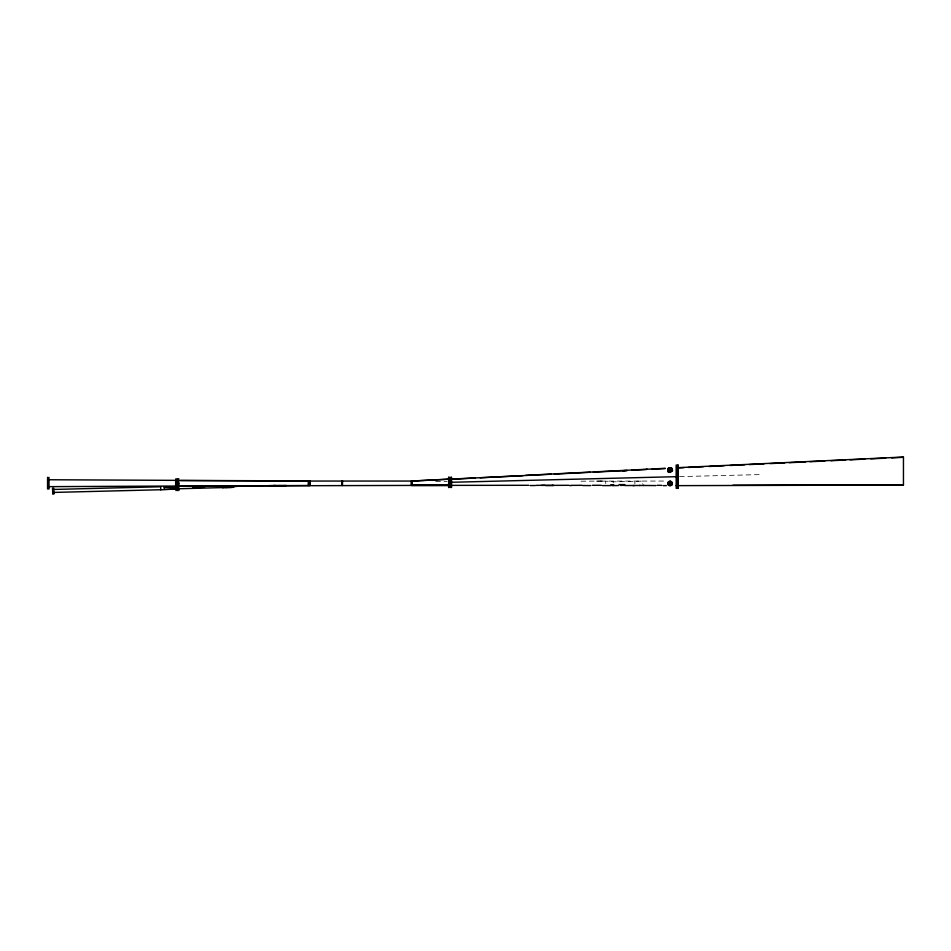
<?xml version="1.0" encoding="UTF-8"?>
<svg xmlns="http://www.w3.org/2000/svg" width="951" height="951" viewBox="0 0 951 951"><rect width="100%" height="100%" fill="white"/><g stroke="black" fill="none" stroke-linecap="round" stroke-linejoin="round"><path stroke-width="0.71" stroke-dasharray="4.75 3.57" d="M605.716 483.572L605.716 481.123L613.3 481.812L642.448 481.123L642.448 483.572M679.537 476.606L761.169 474.573M601.091 481.075L596.681 481.123L666.235 481.051M581.013 481.206L604.563 481.051M435.724 481.444L447.113 481.527M634.864 481.812L634.864 483.904M613.3 481.812L613.3 482.514"/><path stroke-width="1.43" d="M52.733 491.049L52.59 488.113L52.769 493.961L52.674 491.096M175.923 483.75L178.883 483.75M177.457 483.453L177.457 478.674L177.35 490.597L177.457 485.83M178.883 485.521L175.923 485.521M667.875 482.953C668.042 480.184 673.249 481.04 672.048 483.655C670.657 485.997 667.103 482.193 667.875 484.047M668.268 469.782C680.108 468.332 663.275 476.594 669.468 469.259M678.099 476.594L678.134 465.11M668.066 470.388L670.003 469.461L672.036 470.151M309.86 485.45L309.86 480.956M342.491 485.45L342.491 480.956M676.149 465.027L676.185 488.35L678.099 488.35L678.099 465.075M678.134 467.654L903.45 457.039L903.45 485.034L678.051 485.64M590.286 472.29L554.243 474.085M610.78 484.832L613.3 484.594M525.701 475.345L665.201 468.32M517.558 475.987L523.062 475.666M551.33 474.228L451.63 479.102M480.124 477.794L515.157 476.059M450.619 479.292L475.429 478.008M593.305 472.16L611.41 471.256M624.878 470.638L622.596 470.757L627.161 470.531L612.171 471.209M308.279 481.051L180.298 480.552M412.259 480.992L449.478 479.149L412.259 481.063L412.259 485.414M646.514 469.497L631.702 470.234M651.982 469.223L665.296 468.558M678.051 467.928L683.983 467.642M688.429 467.44L703.264 466.739M709.196 466.465L724.02 465.764M729.952 465.479L744.776 464.789M749.233 464.575L764.057 463.874M769.989 463.601L784.825 462.899M789.271 462.697L805.58 461.924M810.026 461.71L824.862 461.021M830.794 460.736L845.617 460.034M850.063 459.832L864.899 459.131M870.831 458.858L885.654 458.156M891.586 457.871L903.45 457.312M640.106 485.485L625.045 485.533M632.962 485.592L634.388 485.557M225.102 487.601L232.103 487.423M545.743 485.557L553.292 485.569M670.086 472.385L672.191 470.686L670.146 469.449L667.982 470.721L670.086 472.385L670.086 470.781M54.433 489.432L160.719 486.769L160.79 489.86L176.72 488.909M176.72 486.817L164.202 487.126L164.261 489.337L176.72 489.016L175.923 489.016M164.202 487.245L176.72 486.936M192.815 487.554L204.584 487.257M232.484 486.555L236.954 486.448M269.228 485.64L275.219 485.485M178.099 488.778L233.827 487.292M222.415 487.661L224.091 487.625M450.619 482.3L677.041 476.665M53.03 492.44L160.79 489.741M52.721 493.628L53.934 493.533M663.168 485.628L666.378 485.628M226.564 485.913L178.099 486.187L178.883 486.187M225.078 485.925L309.539 485.497M646.514 469.295L647.346 469.283M516.334 476.082L516.999 476.071M541.262 485.367L553.339 485.307M618.4 485.569L612.396 485.569M178.099 486.044L450.025 485.331L411.771 485.295M49.547 486.65L175.673 486.044M273.638 485.533L286.334 485.485M569.411 485.545L571.385 485.533M412.259 485.367L449.478 485.319M535.175 485.545L530.147 485.533M732.912 485.212L903.45 484.748M448.646 478.151L450.025 478.151M176.72 480.231L175.673 480.231L175.673 486.187M176.72 480.362L49.547 479.756M417.727 481.051L309.681 481.051L309.669 485.414M448.646 481.158L451.511 481.158M448.646 483.179L450.025 483.179M448.646 483.453L451.511 483.453M670.086 484.107L672.191 482.799L670.146 481.087L667.982 482.692L670.086 484.107L670.086 485.533M619.053 484.594L624.807 484.594M451.701 485.367L528.708 485.295M535.995 485.367L544.994 485.295M552.269 485.367L568.698 485.295M571.492 485.367L582.024 485.295M592.39 485.295L601.27 485.295M611.434 485.367L614.382 485.367M620.302 485.367L624.736 485.367M657.26 485.295L661.718 485.367M448.646 485.497L449.478 485.497L412.365 485.414M602.423 485.592L610.982 485.581M676.149 485.64L677.041 485.64M175.923 486.187L176.72 486.187M448.646 486.448L451.511 486.448M178.099 489.016L178.883 489.016M655.964 485.569L639.441 485.45M180.417 480.421L308.279 480.909L308.279 485.497M642.567 485.355L643.898 485.367M590.773 485.581L582.606 485.533M417.453 481.158L416.11 481.123M671.061 469.283L672.012 469.77M341.837 485.414L341.861 480.956M678.099 476.748L678.134 488.22M53.922 493.022L52.709 493.058M53.767 488.053L53.91 493.926M667.875 469.295L667.875 470.602M451.511 477.033L451.511 487.578M450.025 477.033L450.025 487.578M448.646 477.033L448.646 487.578M411.842 480.992L411.842 485.414M411.771 480.956L411.807 485.45M342.229 480.956L342.229 485.45M309.491 480.909L309.42 485.497M178.836 478.674L178.836 490.597M175.971 478.674L175.971 490.597M48.977 477.331L49.036 488.945L47.55 488.945L47.598 477.331M411.462 485.45L411.426 480.992L411.462 485.45M677.171 488.35L677.171 464.991L677.112 488.35M668.731 470.436A2.104 1.486 0 0 0 672.155 469.544A2.104 1.486 0 0 0 669.361 467.892A2.104 1.486 0 0 0 668.731 470.436M668.981 470.65A2.211 1.557 0 0 0 672.286 469.295A2.211 1.557 0 0 0 668.981 467.94A2.211 1.557 0 0 0 668.981 470.65M668.731 485.188A2.104 1.486 0 0 0 672.155 484.309A2.104 1.486 0 0 0 669.361 482.644A2.104 1.486 0 0 0 668.731 485.188M668.981 485.402A2.211 1.557 0 0 0 672.286 484.047A2.211 1.557 0 0 0 668.981 482.692A2.211 1.557 0 0 0 668.981 485.402"/></g></svg>
